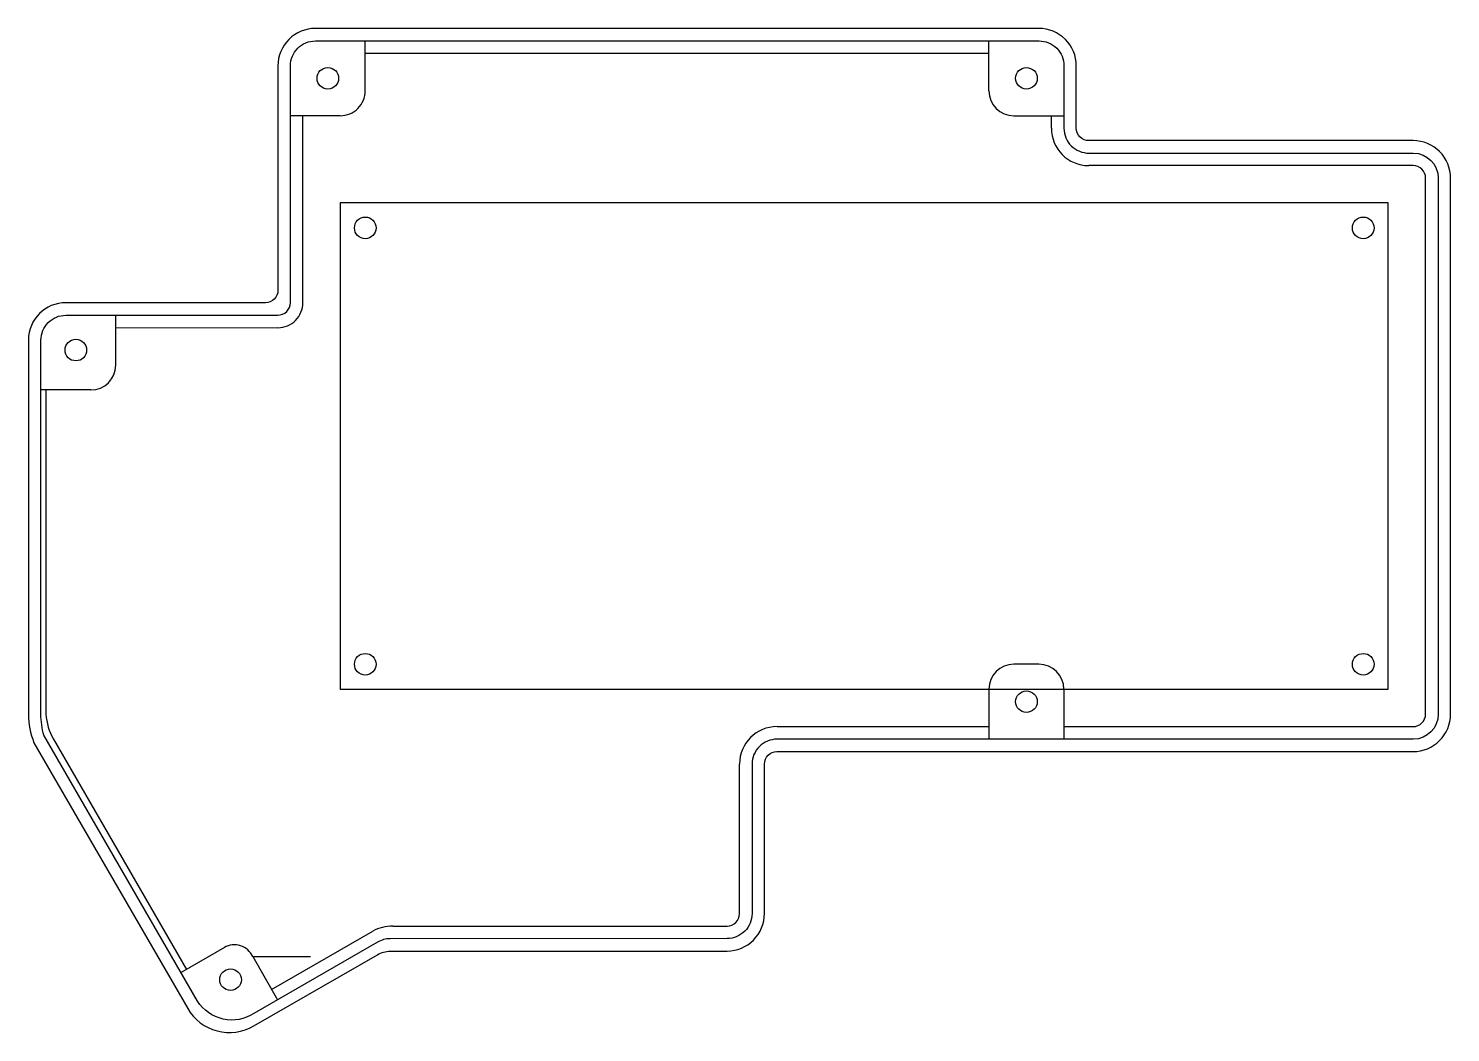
# Model space of a CAD drawing. Header units: inches. Extents: x 0.55 to 6.25, y -4.93 to -0.9.
import ezdxf

# ---------------------------------------------------------------- set-up
doc = ezdxf.new("R2010")
doc.units = ezdxf.units.IN
doc.layers.get('0').update_dxf_attribs({"linetype": 'CONTINUOUS'})

msp = doc.modelspace()

# ---------------------------------------------------------------- linework, layer by layer
for p, q in [((1.9, -1.15), (1.9, -0.9501)), ((4.4, -1.15), (4.4, -0.9501)), ((4.4, -1), (1.9, -1)), ((1.8, -1.25), (1.6001, -1.2499)), ((1.65, -2), (1.6503, -1.2499)), ((4.5, -1.25), (4.7006, -1.25)), ((4.65, -1.3), (4.65, -1.25)), ((6.1, -1.45), (4.8, -1.45)), ((6.15, -3.65), (6.15, -1.5)), ((0.9, -2.25), (0.8999, -2.0502)), ((0.8999, -2.1003), (1.5499, -2.1)), ((0.8, -2.35), (0.6001, -2.35)), ((0.62, -2.35), (0.62, -3.65)), ((4.6, -3.45), (4.5, -3.45)), ((4.4, -3.55), (4.4, -3.7505)), ((4.7, -3.55), (4.7, -3.7505)), ((3.5504, -3.6999), (4.4, -3.6999)), ((4.7, -3.7), (6.1, -3.7)), ((0.65, -3.75), (1.1839, -4.6736)), ((3.4, -4.45), (3.4, -3.85)), ((2.01, -4.5), (3.35, -4.5)), ((1.5248, -4.7539), (1.93, -4.52)), ((1.3353, -4.5861), (1.1621, -4.6862)), ((1.4488, -4.6223), (1.5488, -4.7955)), ((1.4488, -4.6223), (1.68, -4.6223))]:
    msp.add_line(p, q)
for points in [[(1.5, -2), (0.7001, -2, 0.414043), (0.55, -2.15), (0.55, -3.65, 0.095706), (0.5722, -3.7648), (1.1882, -4.8306, 0.41587), (1.4532, -4.9006), (1.9488, -4.6148, -0.121231), (2, -4.6), (3.35, -4.6, 0.414214), (3.5, -4.45), (3.5, -3.85, -0.414214), (3.55, -3.8), (6.1, -3.8, 0.414214), (6.25, -3.65), (6.25, -1.5, 0.414214), (6.1, -1.35), (4.8, -1.35, -0.414214), (4.75, -1.3), (4.75, -1.05, 0.414214), (4.6, -0.9), (1.7, -0.9, 0.414214), (1.55, -1.05), (1.55, -1.95, -0.414214)], [(6.2008, -3.6505, -0.414213), (6.1008, -3.7505), (3.5504, -3.7505, 0.414214), (3.4504, -3.8505), (3.4504, -4.4498, -0.414225), (3.3504, -4.5499), (2.0002, -4.5506, 0.135932), (1.9488, -4.5648), (1.4532, -4.8506, -0.420773), (1.2282, -4.8006), (0.6122, -3.7348, -0.071401), (0.6001, -3.6505), (0.6001, -2.1503, -0.414214), (0.7001, -2.0503), (1.5498, -2.0499, 0.414214), (1.5998, -1.9999), (1.6002, -1.0501, -0.414214), (1.7002, -0.9501), (4.6006, -0.9501, -0.414214), (4.7006, -1.0501), (4.7006, -1.3002, 0.414214), (4.8006, -1.4002), (6.1008, -1.4002, -0.414212), (6.2008, -1.5002), (6.2008, -3.6505, -0.414213), (6.1008, -3.7505), (3.5504, -3.7505, 0.414214), (3.4504, -3.8505), (3.4504, -4.4498, -0.414225), (3.3504, -4.5499), (2.0002, -4.5506, 0.135932), (1.9488, -4.5648), (1.4532, -4.8506, -0.420773), (1.2282, -4.8006), (0.6122, -3.7348, -0.071401), (0.6001, -3.6505), (0.6001, -2.1503, -0.414214), (0.7001, -2.0503), (1.5498, -2.0499, 0.414214), (1.5998, -1.9999), (1.6002, -1.0501, -0.414214), (1.7002, -0.9501), (4.6006, -0.9501, -0.414214), (4.7006, -1.0501), (4.7006, -1.3002, 0.414214), (4.8006, -1.4002), (6.1008, -1.4002, -0.414212), (6.2008, -1.5002)]]:
    msp.add_lwpolyline(points, format="xyb", close=True)
msp.add_lwpolyline([(6, -1.6), (1.8, -1.6), (1.8, -3.55), (6, -3.55)], close=True)
for centre in [(1.75, -1.1), (4.55, -1.1), (1.9, -1.7), (5.9, -1.7), (0.74, -2.19), (1.9, -3.45), (5.9, -3.45), (4.55, -3.6), (1.36, -4.715)]:
    msp.add_circle(centre, 0.0433)
for centre, radius, start, end in [((1.8, -1.15), 0.1, -90.0214, 0.0214), ((4.5, -1.15), 0.1, 180, 270), ((4.8, -1.3), 0.15, 180, 270), ((6.1, -1.5), 0.05, 0, 90), ((1.5499, -2), 0.1001, 269.9717, 359.9786), ((0.8, -2.25), 0.1, 270, 359.988), ((4.5, -3.55), 0.1, 90, 180), ((4.6, -3.55), 0.1, 0, 90), ((0.8463, -3.6365), 0.2267, 183.4014, 210.03), ((3.5504, -3.8504), 0.1504, 90, 179.8576), ((6.1, -3.65), 0.05, -90, 0), ((2.01, -4.67), 0.17, 90, 118.0725), ((3.35, -4.45), 0.05, -90, 0), ((1.3756, -4.6559), 0.0806, 24.6444, 120.03)]:
    msp.add_arc(centre, radius, start, end)

doc.saveas('drawing.dxf')
